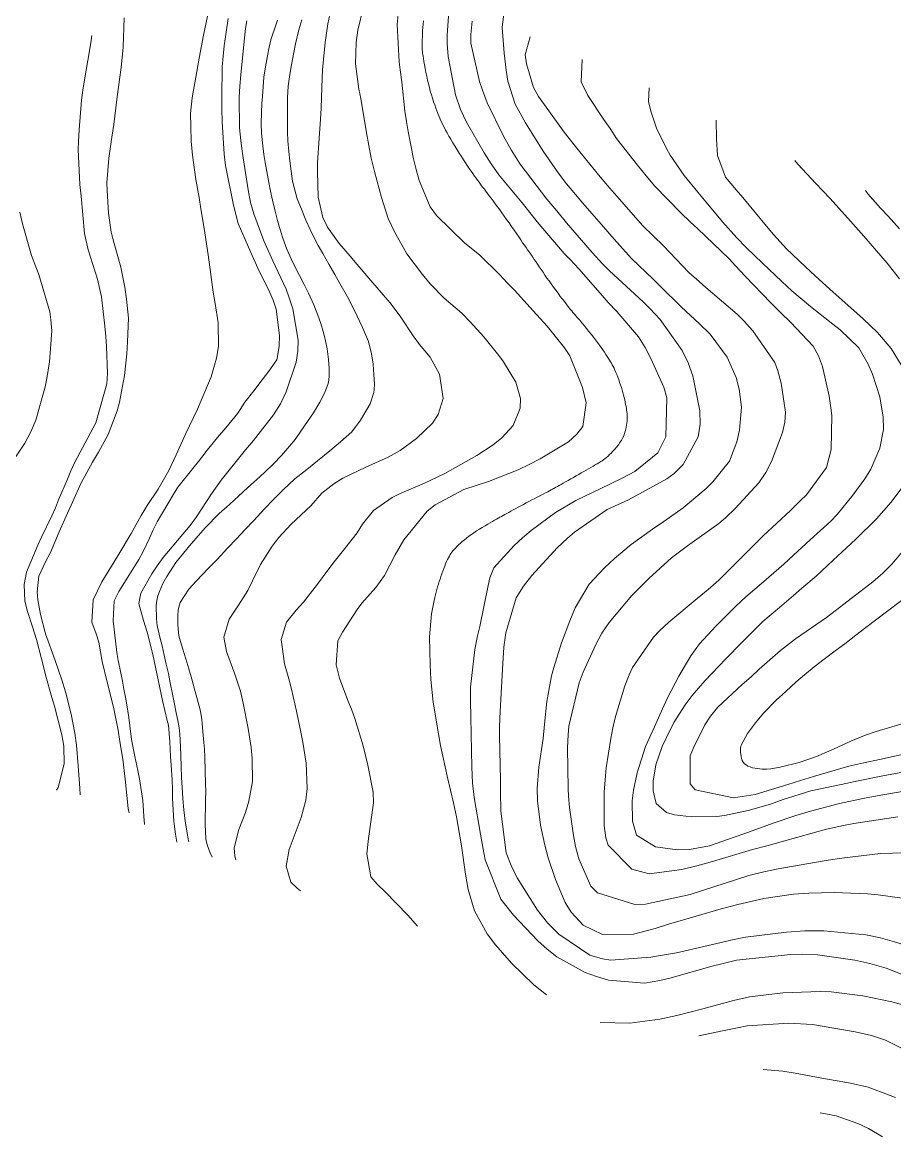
# Model space of a CAD drawing. Header units: inches. Extents: x 115425 to 116786, y 150085 to 152399.
# Drawn here: x 115844.8 to 115934.8, y 152138.8 to 152253.8 of the extents above; entities that cross this region are included whole.
import ezdxf

# ---------------------------------------------------------------- set-up
doc = ezdxf.new("R2010")
doc.units = ezdxf.units.IN
doc.header["$MEASUREMENT"] = 0
doc.layers.add('Contour', color=7, linetype='Continuous', lineweight=0, true_color=0xbed2ff)

msp = doc.modelspace()

# ---------------------------------------------------------------- linework, layer by layer
at = {"layer": 'Contour'}
for points in [[(115888.94, 152256.89), (115888.63, 152252.47), (115888.66, 152251.62), (115888.76, 152250.29), (115889.51, 152246.31), (115890.01, 152244.81), (115890.63, 152243.5), (115892.47, 152240.35), (115893.18, 152239.19), (115893.97, 152238.08), (115896.38, 152235.18), (115897.3, 152234), (115897.93, 152233.21), (115900.7, 152229.95), (115901.32, 152229.32), (115902.21, 152228.38), (115904.43, 152225.85), (115905.25, 152224.91), (115906.14, 152223.98), (115908.38, 152221.35), (115909.05, 152220.27), (115909.66, 152219.12), (115910.98, 152216.16), (115911.3, 152215.06), (115911.2, 152211.03), (115910.36, 152209.39), (115908, 152207.47), (115906.76, 152206.82), (115905.41, 152206.16), (115901.93, 152204.46), (115899.8, 152203.22), (115897.32, 152201.37), (115896.4, 152200.62), (115895.55, 152199.82), (115893.47, 152197.54), (115893.04, 152196.49), (115892.86, 152195.7), (115892, 152191.46), (115891.78, 152190.5), (115891.49, 152189.11), (115891.04, 152185.22), (115891.05, 152183.79), (115891.08, 152182.11), (115891.18, 152176.96), (115891.27, 152175.35), (115891.43, 152173.82), (115892.08, 152170.05), (115892.35, 152168.49), (115892.58, 152167.4), (115894.19, 152163.35), (115894.68, 152162.68), (115895.5, 152161.68), (115897.99, 152159.06), (115898.96, 152158.19), (115899.97, 152157.39), (115902.87, 152155.79), (115904.06, 152155.37), (115905.28, 152154.99), (115908.98, 152154.67), (115910.58, 152154.94), (115911.59, 152155.2), (115915.97, 152156.42), (115916.98, 152156.68), (115918.49, 152157.04), (115924.07, 152157.65), (115925.27, 152157.66), (115926.82, 152157.6), (115930.69, 152157.06), (115932.21, 152156.71), (115933.92, 152156.22), (115938.81, 152154.31)], [(115864.06, 152255.07), (115863.52, 152252.47), (115863.09, 152250.11), (115862.82, 152248.71), (115862.34, 152246.02), (115862.19, 152244.41), (115862.23, 152243.05), (115862.26, 152241.54), (115862.4, 152240.11), (115862.74, 152237.59), (115863.06, 152235.73), (115863.26, 152234.57), (115863.63, 152232.33), (115863.88, 152230.72), (115864.01, 152229.8), (115864.27, 152227.8), (115864.53, 152225.97), (115864.72, 152224.81), (115865.03, 152222.81), (115865.06, 152220.36), (115864.88, 152219.14), (115864.32, 152217.23), (115863.28, 152214.78), (115862.9, 152213.91), (115861.67, 152211.3), (115860.7, 152209.18), (115859.96, 152207.55), (115858.85, 152205.64), (115857.72, 152203.94), (115857.08, 152202.91), (115856.05, 152201.06), (115854.7, 152198.77), (115854.03, 152197.7), (115853.03, 152196.09), (115852.16, 152194.21), (115852.01, 152191.93), (115852.47, 152190.7), (115852.72, 152189.86), (115853.09, 152187.88), (115853.59, 152185.72), (115854.25, 152183.14), (115854.73, 152180.79), (115854.91, 152179.6), (115855.2, 152177.79), (115855.46, 152175.73), (115855.77, 152172.69), (115855.85, 152172.25)], [(115880.02, 152255.38), (115879.42, 152252.99), (115879.26, 152251.72), (115879.21, 152249.53), (115879.53, 152246.89), (115879.74, 152245.93), (115880.34, 152242.4), (115880.81, 152239.77), (115881.14, 152238.4), (115881.86, 152235.74), (115882.57, 152233.56), (115883.2, 152232.18), (115884.48, 152229.93), (115886.09, 152227.77), (115886.88, 152226.81), (115888.32, 152225.34), (115890.17, 152223.78), (115891.03, 152222.9), (115892.42, 152221.34), (115893.97, 152219.44), (115894.46, 152218.77), (115895.72, 152216.68), (115896.21, 152214.98), (115896.16, 152214.01), (115895.46, 152212.22), (115894.28, 152210.92), (115893.39, 152210.23), (115891.72, 152209.13), (115889.51, 152207.87), (115888.4, 152207.25), (115886.31, 152206.26), (115883.74, 152205.15), (115882.97, 152204.78), (115881.05, 152203.44), (115879.93, 152202.02), (115879.36, 152201.15), (115878.1, 152199.51), (115877, 152198.14), (115876.35, 152197.29), (115875.27, 152195.83), (115873.82, 152194), (115873.09, 152193.17), (115872.07, 152191.93), (115871.52, 152190.12), (115871.87, 152187.62), (115872.33, 152186.07), (115872.6, 152185.02), (115873.12, 152182.73), (115873.53, 152180.75), (115873.77, 152179.53), (115874.1, 152177.39), (115874.21, 152174.75), (115874.07, 152173.57), (115873.59, 152171.76), (115872.77, 152169.58), (115872.37, 152168.46), (115872.05, 152166.75), (115872.54, 152165.11), (115873.17, 152164.47), (115873.54, 152164.21)], [(115894.57, 152255.21), (115894.33, 152253.28), (115894.54, 152250.63), (115894.72, 152248.85), (115894.89, 152247.73), (115895.67, 152245.35), (115896.74, 152243.42), (115897.41, 152242.34), (115898.56, 152240.52), (115900.08, 152238.28), (115900.96, 152237.13), (115902.64, 152235.15), (115904.77, 152232.69), (115905.88, 152231.43), (115907.66, 152229.45), (115909.87, 152227.3), (115910.61, 152226.59), (115912.79, 152224.46), (115914.66, 152222.69), (115915.78, 152221.63), (115917.53, 152219.27), (115918.44, 152217.15), (115918.77, 152215.96), (115919, 152214.1), (115918.79, 152211.74), (115918.52, 152210.52), (115917.76, 152208.54), (115916.05, 152206.39), (115915.34, 152205.71), (115912.99, 152203.73), (115910.97, 152202.3), (115909.81, 152201.51), (115907.62, 152199.94), (115905.9, 152198.48), (115904.88, 152197.54), (115903.29, 152195.83), (115901.86, 152193.41), (115901.3, 152192.06), (115900.44, 152189.79), (115899.63, 152187.23), (115899.41, 152186.37), (115898.91, 152183.73), (115898.67, 152181.41), (115898.53, 152179.91), (115898.1, 152176.95), (115897.92, 152174.75), (115897.95, 152173.48), (115898.27, 152170.97), (115898.71, 152168.9), (115899.05, 152167.6), (115899.8, 152165.36), (115900.82, 152162.99), (115901.44, 152161.99), (115902.68, 152160.65), (115904.67, 152159.7), (115907.86, 152159.72), (115910.08, 152160.33), (115911.48, 152160.75), (115914.31, 152161.6), (115916.91, 152162.35), (115918.61, 152162.81), (115921.29, 152163.42), (115924.37, 152163.86), (115925.95, 152163.97), (115928.56, 152164.04), (115932, 152163.88), (115933.07, 152163.8), (115935.81, 152163.4)], [(115855.35, 152254.25), (115855.24, 152251.25), (115855.02, 152249.13), (115854.85, 152247.91), (115854.59, 152245.85), (115854.26, 152243.25), (115854.07, 152241.94), (115853.75, 152239.78), (115853.57, 152237.25), (115853.6, 152236.45), (115853.73, 152234.11), (115854.01, 152232.16), (115854.31, 152230.99), (115854.99, 152228.54), (115855.42, 152226.47), (115855.6, 152225.25), (115855.79, 152223.27), (115855.69, 152220.84), (115855.61, 152219.59), (115855.37, 152217.36), (115854.86, 152214.61), (115854.63, 152213.73), (115853.69, 152211.28), (115852.69, 152209.47), (115852.07, 152208.44), (115850.9, 152206.29), (115850.04, 152204.36), (115849.51, 152203.16), (115848.65, 152201.23), (115847.76, 152199.11), (115847.24, 152198.14), (115846.54, 152196.65), (115846.37, 152195.06), (115846.45, 152194.23), (115846.71, 152192.71), (115847.22, 152190.72), (115848.22, 152187.97), (115848.93, 152185.98), (115849.3, 152184.75), (115849.89, 152182.43), (115850.26, 152180.47), (115850.42, 152179.22), (115850.6, 152177.11), (115850.77, 152174.79), (115850.82, 152174.11)], [(115857.43, 152171.04), (115857.37, 152171.91), (115857.26, 152173.51), (115856.93, 152175.75), (115856.76, 152176.63), (115856.44, 152178.05), (115856.1, 152179.8), (115855.94, 152181.24), (115855.83, 152182.07), (115855.61, 152183.4), (115855.47, 152184.2), (115855.32, 152185.01), (115855.17, 152185.82), (115854.91, 152187.17), (115854.74, 152187.98), (115854.6, 152188.79), (115854.36, 152190.88), (115854.2, 152192.06), (115854.31, 152194.11), (115854.78, 152195.07), (115856.08, 152197.11), (115856.86, 152198.38), (115857.3, 152199.2), (115857.95, 152200.6), (115858.32, 152201.45), (115858.75, 152202.26), (115859.19, 152203.03), (115859.94, 152204.3), (115860.41, 152205.07), (115860.89, 152205.83), (115862.42, 152207.78), (115863.01, 152208.51), (115863.91, 152209.68), (115864.97, 152210.96), (115865.81, 152211.96), (115867.07, 152213.49), (115867.8, 152214.62), (115868.7, 152215.78), (115869.56, 152216.92), (115870.27, 152217.81), (115871.07, 152218.99), (115871.16, 152219.31), (115871.31, 152220.38), (115871.37, 152221.49), (115871.01, 152224.22), (115870.72, 152225.12), (115870.34, 152226), (115869.14, 152228.44), (115868.4, 152230.04), (115867.11, 152233.05), (115866.61, 152234.93), (115865.79, 152239.02), (115865.64, 152240.2), (115865.44, 152243.58), (115865.41, 152244.79), (115865.41, 152246.03), (115865.46, 152249.2), (115865.54, 152250.3), (115865.65, 152251.36), (115866.05, 152254.18)], [(115867.99, 152253.96), (115867.87, 152253.16), (115867.7, 152251.87), (115867.37, 152248.38), (115867.26, 152247.22), (115867.19, 152246.09), (115867.24, 152242.9), (115867.38, 152241.61), (115867.55, 152240.27), (115868.12, 152236.51), (115868.38, 152235.21), (115868.71, 152234.04), (115869.75, 152231.25), (115870.19, 152230.25), (115870.68, 152229.2), (115872.04, 152226.28), (115872.33, 152225.49), (115872.72, 152224.24), (115873.27, 152221.01), (115873.24, 152219.88), (115873.07, 152218.75), (115872.04, 152215.67), (115871.46, 152214.45), (115870.75, 152213.31), (115868.67, 152210.65), (115867.86, 152209.69), (115865.34, 152206.56), (115864.35, 152205.16), (115862.79, 152202.8), (115862.14, 152201.89), (115861.4, 152200.99), (115859.37, 152198.58), (115858.75, 152197.73), (115858.18, 152196.92), (115857.07, 152194.92), (115856.86, 152193.85), (115857.32, 152192.1), (115857.73, 152190.89), (115858.3, 152188.6), (115858.57, 152187.27), (115859.31, 152183.84), (115859.55, 152182.8), (115859.77, 152181.79), (115859.9, 152181.3)], [(115862.01, 152169.26), (115861.95, 152169.52), (115861.79, 152170.38), (115861.64, 152171.4), (115861.5, 152172.55), (115861.4, 152173.73), (115861.32, 152174.85), (115861.27, 152175.89), (115861.22, 152177.08), (115861.18, 152178.13), (115861.14, 152179.05), (115861.07, 152180.4), (115861.01, 152181.01), (115860.88, 152181.76), (115860.71, 152182.57), (115860.52, 152183.46), (115860.32, 152184.5), (115860.09, 152185.66), (115859.9, 152186.61), (115859.69, 152187.58), (115859.47, 152188.53), (115859.25, 152189.47), (115859.06, 152190.25), (115858.75, 152191.57), (115858.66, 152192.28), (115858.65, 152193.64), (115858.72, 152194.16), (115858.83, 152194.64), (115858.98, 152195.08), (115859.34, 152195.9), (115859.73, 152196.64), (115860.68, 152198.09), (115861.45, 152199.04), (115862.25, 152200), (115863.01, 152200.87), (115863.7, 152201.65), (115865.15, 152203.12), (115866.2, 152204.06), (115867.14, 152204.91), (115868.1, 152205.8), (115868.98, 152206.6), (115869.81, 152207.37), (115870.74, 152208.25), (115871.56, 152209.12), (115872.39, 152210.08), (115872.97, 152210.78), (115873.56, 152211.62), (115874.26, 152212.63), (115874.85, 152213.52), (115875.52, 152214.62), (115876.03, 152215.6), (115876.39, 152216.54), (115876.46, 152216.89), (115876.49, 152217.32), (115876.48, 152218.11), (115876.42, 152219.01), (115876.27, 152220.13), (115876.07, 152221.11), (115875.87, 152221.91), (115875.62, 152222.73), (115875.32, 152223.6), (115874.89, 152224.67), (115874.35, 152225.85), (115873.9, 152226.75), (115873.42, 152227.69), (115872.98, 152228.54), (115872.57, 152229.39), (115872.12, 152230.41), (115871.71, 152231.54), (115871.35, 152232.64), (115871.14, 152233.35), (115870.9, 152234.31), (115870.64, 152235.44), (115870.44, 152236.37), (115870.26, 152237.27), (115870.05, 152238.41), (115869.89, 152239.33), (115869.76, 152240.18), (115869.61, 152241.35), (115869.51, 152242.38), (115869.46, 152243.35), (115869.49, 152244.49), (115869.54, 152245.43), (115869.59, 152246.14), (115869.67, 152247.15), (115869.76, 152248.14), (115869.91, 152249.22), (115870.11, 152250.34), (115870.29, 152251.24), (115870.51, 152252.13), (115870.8, 152253), (115871.16, 152254.02)], [(115873.67, 152254.05), (115873.36, 152253.02), (115873.01, 152251.59), (115872.83, 152250.67), (115872.61, 152249.42), (115872.44, 152248.43), (115872.25, 152247.2), (115872.19, 152246.05), (115872.17, 152244.67), (115872.17, 152243.68), (115872.19, 152242.47), (115872.23, 152241.58), (115872.32, 152240.49), (115872.43, 152239.5), (115872.55, 152238.45), (115872.7, 152237.42), (115873.03, 152236.09), (115873.19, 152235.6), (115873.61, 152234.52), (115874.09, 152233.4), (115874.52, 152232.44), (115874.93, 152231.57), (115875.35, 152230.79), (115875.81, 152229.94), (115876.43, 152228.85), (115877.05, 152227.78), (115877.59, 152226.87), (115878.38, 152225.47), (115878.78, 152224.7), (115879.35, 152223.5), (115879.91, 152222.32), (115880.52, 152220.88), (115880.85, 152219.61), (115881, 152218.53), (115881.1, 152217.44), (115881.14, 152216.52), (115881.13, 152215.89), (115881.08, 152215.61), (115880.7, 152214.45), (115880.38, 152213.86), (115879.7, 152212.77), (115878.81, 152211.56), (115877.64, 152210.51), (115876.55, 152209.61), (115875.27, 152208.57), (115874.16, 152207.68), (115872.95, 152206.71), (115871.74, 152205.57), (115870.74, 152204.58), (115869.8, 152203.62), (115868.7, 152202.4), (115867.8, 152201.44), (115866.91, 152200.51), (115866.01, 152199.55), (115864.93, 152198.39), (115864.02, 152197.45), (115862.81, 152196.2), (115862.01, 152195.31), (115861.12, 152193.96), (115861.04, 152193.72), (115860.92, 152193.19), (115860.86, 152192.59), (115860.86, 152191.65), (115860.97, 152190.52), (115861.35, 152189.24), (115861.69, 152188.13), (115862, 152187.09), (115862.31, 152186.04), (115862.6, 152185.02), (115862.85, 152184.16), (115863.23, 152182.75), (115863.34, 152181.87), (115863.42, 152181.01), (115863.55, 152179.52), (115863.61, 152178.82), (115863.65, 152177.99), (115863.71, 152176.57), (115863.74, 152175.25), (115863.75, 152174.45), (115863.73, 152173.6), (115863.72, 152172.69), (115863.71, 152171.91), (115863.71, 152171.05), (115863.78, 152169.57), (115863.84, 152169.24), (115863.95, 152168.84), (115864.2, 152168.12), (115864.41, 152167.67)], [(115876.56, 152254.61), (115876.33, 152253.65), (115876.06, 152251.7), (115875.9, 152249.98), (115875.8, 152248.89), (115875.74, 152247.09), (115875.67, 152244.95), (115875.6, 152243.82), (115875.46, 152241.84), (115875.29, 152239.29), (115875.26, 152238.42), (115875.34, 152235.75), (115875.84, 152233.68), (115876.3, 152232.67), (115877.51, 152230.98), (115878.66, 152229.66), (115879.36, 152228.83), (115880.57, 152227.39), (115882.05, 152225.68), (115882.76, 152224.86), (115883.86, 152223.38), (115885.14, 152221.46), (115885.8, 152220.58), (115886.88, 152219.24), (115887.86, 152217.51), (115888.23, 152214.99), (115887.71, 152213.35), (115887.14, 152212.45), (115885.47, 152210.87), (115883.8, 152209.62), (115882.56, 152208.93), (115880.27, 152207.9), (115877.88, 152206.76), (115876.96, 152206.2), (115875.74, 152205.23), (115874.59, 152203.91), (115872.56, 152202.03), (115871.28, 152200.66), (115870.59, 152199.77), (115869.4, 152197.88), (115868.59, 152196.19), (115868.09, 152195.19), (115867.14, 152193.68), (115866.16, 152192.23), (115865.63, 152190.39), (115865.9, 152188.9), (115866.77, 152186.56), (115867.34, 152184.8), (115867.61, 152183.58), (115868.14, 152180.95), (115868.43, 152178.99), (115868.54, 152177.85), (115868.56, 152175.49), (115868.21, 152173.44), (115867.86, 152172.27), (115867.17, 152170.53), (115866.69, 152168.63), (115866.74, 152167.78), (115866.87, 152167.42)], [(115883.58, 152254.62), (115883.48, 152253.59), (115883.69, 152249.71), (115883.81, 152248.91), (115883.96, 152247.67), (115884.29, 152244.65), (115884.44, 152243.58), (115884.61, 152242.53), (115885.17, 152239.7), (115885.46, 152238.6), (115885.77, 152237.49), (115886.9, 152234.78), (115887.53, 152233.86), (115890.48, 152231.01), (115891.97, 152229.81), (115894.07, 152227.74), (115894.83, 152226.94), (115895.59, 152226.16), (115897.52, 152224.04), (115898.25, 152223.25), (115898.97, 152222.44), (115900.75, 152220.22), (115901.3, 152219.38), (115902.6, 152216.12), (115902.97, 152214.54), (115902.62, 152212.12), (115902.01, 152211.31), (115901.15, 152210.53), (115898.25, 152208.77), (115897.11, 152208.18), (115895.98, 152207.64), (115892.9, 152206.44), (115891.64, 152206.03), (115890.36, 152205.59), (115887.42, 152204.03), (115886.58, 152203.36), (115884.18, 152200.41), (115883.3, 152198.88), (115882.19, 152196.72), (115881.3, 152195.51), (115879.85, 152193.87), (115879.36, 152193.23), (115877.87, 152190.89), (115877.37, 152189.99), (115877.19, 152187.51), (115877.55, 152186.15), (115878.4, 152183.83), (115878.77, 152182.93), (115879.13, 152181.97), (115879.99, 152179.15), (115880.24, 152178.16), (115880.48, 152177.16), (115881.03, 152174.37), (115881.04, 152173.29), (115880.53, 152169.6), (115880.36, 152168.03), (115880.76, 152165.64), (115881.43, 152164.89), (115882.26, 152164.09), (115884.6, 152161.69), (115885.58, 152160.55)], [(115886.19, 152253.94), (115886.16, 152253.61), (115886.14, 152253.28), (115886.12, 152252.94), (115886.1, 152252.61), (115886.09, 152252.3), (115886.07, 152252.03), (115886.07, 152251.79), (115886.06, 152251.57), (115886.06, 152251.38), (115886.06, 152251.22), (115886.06, 152251.09), (115886.07, 152250.96), (115886.09, 152250.79), (115886.12, 152250.58), (115886.16, 152250.34), (115886.2, 152250.06), (115886.25, 152249.75), (115886.31, 152249.4), (115886.38, 152249.02), (115886.45, 152248.62), (115886.54, 152248.23), (115886.62, 152247.84), (115886.71, 152247.45), (115886.81, 152247.07), (115886.91, 152246.7), (115887.02, 152246.33), (115887.14, 152245.96), (115887.25, 152245.61), (115887.36, 152245.28), (115887.47, 152244.96), (115887.58, 152244.67), (115887.68, 152244.39), (115887.78, 152244.14), (115887.88, 152243.9), (115887.97, 152243.69), (115888.08, 152243.47), (115888.19, 152243.23), (115888.33, 152242.97), (115888.48, 152242.69), (115888.64, 152242.39), (115888.83, 152242.07), (115889.03, 152241.73), (115889.24, 152241.36), (115889.46, 152240.99), (115889.68, 152240.63), (115889.9, 152240.29), (115890.11, 152239.95), (115890.32, 152239.63), (115890.52, 152239.32), (115890.72, 152239.02), (115890.92, 152238.73), (115891.11, 152238.45), (115891.29, 152238.19), (115891.46, 152237.94), (115891.63, 152237.71), (115891.79, 152237.5), (115891.93, 152237.3), (115892.07, 152237.11), (115892.2, 152236.94), (115892.33, 152236.77), (115892.48, 152236.58), (115892.64, 152236.37), (115892.81, 152236.15), (115892.99, 152235.91), (115893.18, 152235.65), (115893.39, 152235.38), (115893.61, 152235.09), (115893.83, 152234.78), (115894.07, 152234.46), (115894.3, 152234.14), (115894.54, 152233.81), (115894.78, 152233.46), (115895.03, 152233.11), (115895.28, 152232.74), (115895.54, 152232.37), (115895.79, 152232), (115896.02, 152231.66), (115896.23, 152231.35), (115896.43, 152231.06), (115896.62, 152230.8), (115896.78, 152230.56), (115896.93, 152230.34), (115897.07, 152230.16), (115897.2, 152229.97), (115897.33, 152229.78), (115897.48, 152229.57), (115897.63, 152229.34), (115897.79, 152229.11), (115897.97, 152228.85), (115898.14, 152228.59), (115898.33, 152228.31), (115898.53, 152228.02), (115898.73, 152227.72), (115898.94, 152227.42), (115899.15, 152227.12), (115899.37, 152226.81), (115899.6, 152226.49), (115899.84, 152226.17), (115900.08, 152225.85), (115900.31, 152225.53), (115900.53, 152225.25), (115900.73, 152224.99), (115900.9, 152224.76), (115901.06, 152224.56), (115901.19, 152224.39), (115901.31, 152224.25), (115901.4, 152224.13), (115901.5, 152224.02), (115901.62, 152223.88), (115901.76, 152223.71), (115901.92, 152223.52), (115902.1, 152223.31), (115902.31, 152223.07), (115902.53, 152222.8), (115902.78, 152222.51), (115903.03, 152222.2), (115903.27, 152221.91), (115903.51, 152221.62), (115903.73, 152221.33), (115903.95, 152221.05), (115904.15, 152220.78), (115904.35, 152220.51), (115904.53, 152220.25), (115904.71, 152220), (115904.87, 152219.76), (115905.02, 152219.54), (115905.16, 152219.33), (115905.28, 152219.13), (115905.4, 152218.95), (115905.5, 152218.79), (115905.59, 152218.63), (115905.67, 152218.48), (115905.76, 152218.31), (115905.85, 152218.12), (115905.94, 152217.91), (115906.04, 152217.69), (115906.13, 152217.46), (115906.23, 152217.2), (115906.33, 152216.94), (115906.43, 152216.66), (115906.53, 152216.39), (115906.61, 152216.12), (115906.7, 152215.86), (115906.77, 152215.6), (115906.84, 152215.35), (115906.9, 152215.1), (115906.95, 152214.85), (115907, 152214.61), (115907.05, 152214.39), (115907.09, 152214.18), (115907.12, 152213.98), (115907.15, 152213.79), (115907.17, 152213.61), (115907.19, 152213.45), (115907.2, 152213.3), (115907.21, 152213.15), (115907.21, 152212.99), (115907.2, 152212.82), (115907.19, 152212.64), (115907.17, 152212.46), (115907.14, 152212.25), (115907.11, 152212.04), (115907.06, 152211.82), (115907.01, 152211.6), (115906.94, 152211.37), (115906.85, 152211.14), (115906.74, 152210.91), (115906.61, 152210.68), (115906.46, 152210.45), (115906.3, 152210.22), (115906.11, 152209.99), (115905.92, 152209.77), (115905.74, 152209.56), (115905.57, 152209.37), (115905.4, 152209.2), (115905.23, 152209.04), (115905.08, 152208.91), (115904.93, 152208.79), (115904.78, 152208.68), (115904.64, 152208.58), (115904.48, 152208.48), (115904.3, 152208.37), (115904.11, 152208.26), (115903.91, 152208.14), (115903.7, 152208.01), (115903.47, 152207.88), (115903.23, 152207.75), (115902.98, 152207.61), (115902.73, 152207.46), (115902.47, 152207.32), (115902.21, 152207.17), (115901.94, 152207.02), (115901.67, 152206.86), (115901.4, 152206.71), (115901.12, 152206.55), (115900.85, 152206.4), (115900.61, 152206.26), (115900.39, 152206.13), (115900.19, 152206.02), (115900.01, 152205.92), (115899.85, 152205.83), (115899.72, 152205.76), (115899.61, 152205.7), (115899.5, 152205.64), (115899.37, 152205.57), (115899.2, 152205.48), (115899.01, 152205.38), (115898.79, 152205.27), (115898.55, 152205.14), (115898.28, 152205), (115897.98, 152204.84), (115897.67, 152204.68), (115897.37, 152204.53), (115897.08, 152204.37), (115896.79, 152204.22), (115896.51, 152204.07), (115896.24, 152203.92), (115895.97, 152203.78), (115895.71, 152203.64), (115895.46, 152203.5), (115895.22, 152203.37), (115895, 152203.25), (115894.79, 152203.14), (115894.59, 152203.03), (115894.41, 152202.93), (115894.24, 152202.83), (115894.08, 152202.75), (115893.92, 152202.66), (115893.74, 152202.56), (115893.54, 152202.44), (115893.33, 152202.32), (115893.09, 152202.18), (115892.83, 152202.03), (115892.56, 152201.87), (115892.26, 152201.69), (115891.97, 152201.51), (115891.68, 152201.33), (115891.41, 152201.15), (115891.14, 152200.97), (115890.89, 152200.78), (115890.65, 152200.6), (115890.43, 152200.42), (115890.21, 152200.24), (115890.01, 152200.06), (115889.83, 152199.89), (115889.66, 152199.73), (115889.5, 152199.57), (115889.36, 152199.42), (115889.24, 152199.28), (115889.13, 152199.15), (115889.04, 152199.02), (115888.95, 152198.89), (115888.87, 152198.74), (115888.78, 152198.57), (115888.68, 152198.38), (115888.59, 152198.18), (115888.49, 152197.95), (115888.39, 152197.71), (115888.29, 152197.45), (115888.19, 152197.18), (115888.09, 152196.91), (115888, 152196.64), (115887.91, 152196.37), (115887.82, 152196.11), (115887.74, 152195.84), (115887.66, 152195.57), (115887.59, 152195.3), (115887.51, 152195.03), (115887.44, 152194.74), (115887.37, 152194.45), (115887.3, 152194.14), (115887.23, 152193.82), (115887.16, 152193.48), (115887.09, 152193.14), (115887.02, 152192.78)], [(115894.19, 152172.44), (115894.15, 152174.41), (115894.13, 152175.65), (115894.03, 152180.15), (115894.05, 152181.17), (115894.11, 152182.75), (115894.38, 152187.64), (115894.5, 152189.35), (115894.68, 152190.81), (115895.75, 152194.44), (115896.51, 152195.62), (115897.38, 152196.73), (115899.99, 152199.58), (115901.07, 152200.59), (115901.78, 152201.22), (115905.15, 152203.54), (115907.35, 152204.54), (115911.31, 152206.69), (115912.04, 152207.26), (115912.98, 152208.19), (115914.53, 152211.04), (115914.72, 152212.34), (115914.7, 152213.72), (115913.96, 152217.33), (115913.49, 152218.66), (115912.89, 152219.93), (115910.61, 152223.13), (115909.57, 152224.25), (115908.84, 152224.98), (115905.38, 152228.18), (115904.65, 152228.9), (115903.59, 152230.04), (115900.96, 152233.12), (115899.96, 152234.34), (115898.91, 152235.57), (115896.17, 152239.15), (115895.24, 152240.64), (115894.44, 152242.05), (115892.76, 152245.48), (115892.28, 152246.8), (115891.98, 152247.69), (115891.08, 152251.64), (115891.07, 152252.54), (115891.21, 152253.92)], [(115848.38, 152174.59), (115848.54, 152174.86), (115849.17, 152177.31), (115849.11, 152179.12), (115848.9, 152180.29), (115848.17, 152183.24), (115847.89, 152184.16), (115847.22, 152186.5), (115847.01, 152187.33), (115846.82, 152188.15), (115846.31, 152190.13), (115845.9, 152191.43), (115845.37, 152193.01), (115845.09, 152194.09), (115845.04, 152195.81), (115845.28, 152197.07), (115846.45, 152199.85), (115846.83, 152200.69), (115847.89, 152202.9), (115848.25, 152203.71), (115848.58, 152204.53), (115849.49, 152206.68), (115849.85, 152207.53), (115850.26, 152208.41), (115851.58, 152210.92), (115852.43, 152212.5), (115853.56, 152216.5), (115853.62, 152217.6), (115853.52, 152220.37), (115853.44, 152221.38), (115853.36, 152222.47), (115853.01, 152225.48), (115852.58, 152227.31), (115851.64, 152230.34), (115851.26, 152232.01), (115850.9, 152235.88), (115850.78, 152237.08), (115850.61, 152240.69), (115850.63, 152241.51), (115850.69, 152242.72), (115850.95, 152245.76), (115851.09, 152246.81), (115851.25, 152247.87), (115851.77, 152250.86), (115851.94, 152251.94), (115852.02, 152252.44)], [(115897.2, 152252.29), (115896.7, 152250.43), (115896.83, 152249.51), (115897.55, 152247.07), (115898.07, 152246.13), (115900.72, 152242.48), (115901.24, 152241.82), (115902.03, 152240.82), (115904.26, 152238.05), (115905.17, 152236.97), (115906.13, 152235.86), (115908.81, 152232.81), (115909.88, 152231.76), (115910.94, 152230.74), (115913.58, 152228), (115914.62, 152227.06), (115915.33, 152226.46), (115918.56, 152223.71), (115919.21, 152223.03), (115920.17, 152221.99), (115922.42, 152218.69), (115922.74, 152217.86), (115923.08, 152216.59), (115923.53, 152213.57), (115923.45, 152212.54), (115923.23, 152211.49), (115922.1, 152208.51), (115921.5, 152207.35), (115920.78, 152206.28), (115918.33, 152203.64), (115917.33, 152202.69), (115916.65, 152202.1), (115913.41, 152199.8), (115911.78, 152198.55), (115909.44, 152196.44), (115908.57, 152195.57), (115907.68, 152194.67), (115905.34, 152191.9), (115904.61, 152190.77), (115903.99, 152189.63), (115902.68, 152186.76), (115902.25, 152185.67), (115901.19, 152181.2), (115901.12, 152180.31), (115901.05, 152178.95), (115901.11, 152174.77), (115901.15, 152173.96), (115901.26, 152172.8), (115901.66, 152169.9), (115901.89, 152168.77), (115902.21, 152167.5), (115903.47, 152164.68), (115904.14, 152164.01), (115908, 152162.8), (115909.11, 152162.82), (115913.7, 152163.83), (115919.74, 152165.8), (115921.31, 152166.17), (115922.79, 152166.46), (115926.52, 152167.14), (115927.94, 152167.36), (115929.35, 152167.57), (115933.33, 152168.04), (115935.79, 152168.11)], [(115902.58, 152249.96), (115902.45, 152247.65), (115903.14, 152246.26), (115904.77, 152243.82), (115905.44, 152242.84), (115906.11, 152241.81), (115908.26, 152239.05), (115909.15, 152237.98), (115910.05, 152236.91), (115912.69, 152234.19), (115913.74, 152233.2), (115914.46, 152232.52), (115917.71, 152229.39), (115918.38, 152228.68), (115919.37, 152227.62), (115922.02, 152224.87), (115923.04, 152223.84), (115924.08, 152222.85), (115926.37, 152220.38), (115926.94, 152219.39), (115927.35, 152218.31), (115928.05, 152215.23), (115928.22, 152214.04), (115928.31, 152213.24), (115928.24, 152209.72), (115927.77, 152207.88), (115925.71, 152205.06), (115925.05, 152204.42), (115924.04, 152203.44), (115921.24, 152200.82), (115920.25, 152199.87), (115919.3, 152198.91), (115916.65, 152196.27), (115915.57, 152195.3), (115914.44, 152194.35), (115911.5, 152191.93), (115910.53, 152191.02), (115909.92, 152190.39), (115907.76, 152187.26), (115907.42, 152186.5), (115906.98, 152185.36), (115905.99, 152182.18), (115905.72, 152181.03), (115905.51, 152179.93), (115905.05, 152176.89), (115904.93, 152175.67), (115904.85, 152174.39), (115904.82, 152170.95), (115904.99, 152169.68), (115905.23, 152168.91), (115907.68, 152166.44), (115909.48, 152165.95), (115912.84, 152166.4), (115914.4, 152166.78), (115916.02, 152167.22), (115920.12, 152168.46), (115921.74, 152168.88), (115923.32, 152169.33), (115927.77, 152170.56), (115929.52, 152170.94), (115930.59, 152171.16), (115935.1, 152171.83)], [(115909.49, 152247.03), (115909.4, 152245.63), (115909.65, 152244.65), (115910.24, 152242.88), (115911.25, 152240.78), (115911.65, 152240.08), (115913.09, 152238.01), (115914.5, 152236.27), (115915.34, 152235.23), (115917.05, 152233.22), (115918.53, 152231.57), (115919.48, 152230.57), (115921.15, 152228.97), (115923.15, 152227.06), (115924.18, 152226.09), (115926.11, 152224.49), (115928.42, 152222.66), (115929.18, 152222.06), (115931.08, 152220.23), (115932.06, 152218.55), (115932.51, 152217.49), (115933.25, 152215.17), (115933.61, 152213.07), (115933.62, 152211.81), (115933.27, 152209.88), (115932.33, 152207.71), (115931.7, 152206.69), (115930.48, 152205.03), (115928.85, 152203.01), (115928.19, 152202.33), (115926.09, 152200.41), (115924.37, 152198.84), (115923.37, 152197.91), (115921.3, 152196.1), (115919.44, 152194.52), (115918.37, 152193.53), (115916.34, 152191.5), (115914.67, 152189.68), (115913.76, 152188.45), (115912.54, 152186.34), (115911.37, 152184.1), (115910.85, 152182.99), (115910.02, 152181.14), (115909.11, 152179.11), (115908.22, 152176.38), (115907.86, 152174.58), (115907.73, 152173.5), (115907.77, 152171.38), (115908.17, 152169.96), (115910.13, 152168.76), (115912.4, 152168.44), (115913.63, 152168.48), (115915.7, 152168.86), (115918.35, 152169.76), (115919.33, 152170.12), (115922.26, 152171.17), (115924.6, 152171.99), (115926.1, 152172.42), (115929.09, 152173.2), (115931.69, 152173.77), (115933.37, 152174.07), (115935.98, 152174.51)], [(115916.37, 152243.69), (115916.41, 152241.79), (115916.51, 152240.07), (115917.33, 152237.83), (115918.43, 152236.51), (115919.13, 152235.74), (115920.43, 152234.15), (115921.56, 152232.76), (115922.28, 152231.91), (115923.63, 152230.44), (115925.55, 152228.6), (115926.62, 152227.62), (115928.44, 152225.96), (115930.56, 152224.08), (115931.54, 152223.2), (115933.01, 152221.81), (115934.44, 152220.14), (115935.94, 152217.69)], [(115935.27, 152227.33), (115934.53, 152228.31), (115934.03, 152228.96), (115931.61, 152231.74), (115931.05, 152232.36), (115930.23, 152233.3), (115928.12, 152235.64), (115927.37, 152236.41), (115926.65, 152237.16), (115924.79, 152239.17), (115924.49, 152239.56)], [(115931.78, 152236.46), (115931.78, 152236.44), (115932.02, 152236.09), (115933.32, 152234.62), (115934.12, 152233.8), (115935.28, 152232.51)], [(115843.22, 152207.57), (115845.11, 152210.38), (115845.71, 152211.56), (115846.23, 152212.77), (115847.18, 152216.18), (115847.36, 152217.04), (115847.64, 152218.76), (115847.88, 152221.98), (115847.79, 152223.11), (115847.67, 152223.92), (115846.53, 152227.78), (115846.22, 152228.57), (115845.78, 152229.73), (115844.87, 152233.01), (115844.6, 152234.22)], [(115935.51, 152205.78), (115934.43, 152204.29), (115932.9, 152202.57), (115930.77, 152200.48), (115929.33, 152199.15), (115928.43, 152198.31), (115926.68, 152196.68), (115925.21, 152195.42), (115924.35, 152194.67), (115922.9, 152193.45), (115921.21, 152191.99), (115920.41, 152191.21), (115919.04, 152189.83), (115917.39, 152188.14), (115915.22, 152185.87), (115913.91, 152184.35), (115913.19, 152183.41), (115912.03, 152181.56), (115911.26, 152180.03), (115910.83, 152179.1), (115910.16, 152177.19), (115909.9, 152175.52), (115909.9, 152174.51), (115910.21, 152173.22), (115911.25, 152172.3), (115912.07, 152172.03), (115913.85, 152171.83), (115916.44, 152171.89), (115917.25, 152171.99), (115919.69, 152172.5), (115921.98, 152173.16), (115923.29, 152173.63), (115926.15, 152174.52), (115929.26, 152175.17), (115931.04, 152175.55), (115933.73, 152176.12), (115936.97, 152176.68)], [(115936.97, 152178.59), (115933.22, 152177.77), (115931.61, 152177.42), (115930.05, 152177.05), (115926.42, 152176.01), (115925.09, 152175.6), (115923.77, 152175.16), (115920.41, 152174.15), (115918.16, 152173.79), (115914.22, 152174.62), (115913.69, 152175.26), (115913.7, 152178.12), (115914.03, 152178.95), (115915.22, 152181.32), (115915.81, 152182.24), (115916.55, 152183.15), (115919.08, 152185.48), (115920, 152186.29), (115920.83, 152187.07), (115923.01, 152189.01), (115924.55, 152190.19), (115927.75, 152192.4), (115929.56, 152193.78), (115932.52, 152196.08), (115933.55, 152196.97), (115934.52, 152197.95), (115936.75, 152200.61)], [(115935.48, 152194.15), (115934.08, 152193.09), (115932.94, 152192.22), (115931.83, 152191.38), (115930.78, 152190.58), (115929.64, 152189.7), (115928.65, 152188.96), (115927.52, 152188.12), (115926.49, 152187.31), (115925.48, 152186.49), (115924.62, 152185.75), (115923.55, 152184.78), (115922.58, 152183.86), (115921.27, 152182.55), (115920.43, 152181.52), (115919.6, 152180.44), (115918.95, 152179.24), (115918.92, 152179.08), (115918.9, 152178.91), (115918.9, 152178.52), (115918.95, 152178.08), (115918.99, 152177.86), (115919.07, 152177.66), (115919.18, 152177.48), (115919.31, 152177.32), (115919.47, 152177.19), (115919.66, 152177.07), (115919.88, 152176.98), (115920.12, 152176.91), (115920.63, 152176.81), (115921.11, 152176.75), (115921.57, 152176.75), (115922.01, 152176.78), (115922.99, 152176.96), (115924.93, 152177.46), (115926.74, 152178.07), (115928.56, 152178.84), (115930.27, 152179.63), (115931.69, 152180.24), (115932.87, 152180.65), (115935.77, 152181.51)], [(115887.02, 152192.78), (115886.81, 152190.4), (115886.89, 152187.52), (115886.96, 152185.99), (115887.19, 152183.66), (115887.74, 152180.39), (115887.96, 152179.19), (115888.68, 152175.88), (115889.31, 152173.29), (115889.62, 152171.83), (115890.13, 152168.84), (115890.54, 152165.94), (115890.81, 152164.33), (115891.48, 152162.13), (115892.78, 152159.78), (115893.64, 152158.63), (115895.27, 152156.73), (115897.57, 152154.5), (115898.88, 152153.47)], [(115859.9, 152181.3), (115860.06, 152179.57), (115860.13, 152178.05), (115860.2, 152177.17), (115860.28, 152175.65), (115860.31, 152174.69), (115860.33, 152173.74), (115860.45, 152171.38), (115860.65, 152170.05), (115860.79, 152169.22)], [(115894.19, 152172.44), (115894.72, 152168.12), (115895.23, 152166.81), (115895.87, 152165.53), (115897.96, 152162.2), (115898.99, 152160.91), (115900.15, 152159.74), (115903.36, 152157.58), (115904.65, 152157.18), (115905.53, 152157.04), (115909.64, 152157.37), (115910.66, 152157.54), (115912.3, 152157.81), (115916.91, 152158.88), (115917.89, 152159.1), (115919.39, 152159.42), (115923.63, 152159.95), (115925.53, 152160.07), (115927.5, 152160.09), (115931.8, 152159.68), (115933.31, 152159.35), (115934.78, 152158.95), (115939.35, 152157.54)], [(115904.41, 152150.62), (115907.48, 152150.55), (115910.59, 152150.98), (115912.33, 152151.34), (115915.02, 152152.05), (115918.16, 152152.89), (115919.82, 152153.26), (115923.24, 152153.69), (115927.11, 152153.83), (115928.23, 152153.77), (115931.5, 152153.39), (115934.49, 152152.77), (115936.64, 152152.18)], [(115914.61, 152149.25), (115917.04, 152149.76), (115918.57, 152150.08), (115919.57, 152150.28), (115923.89, 152150.57), (115926.33, 152150.4), (115930.73, 152149.67), (115932.39, 152149.27), (115933.84, 152148.79), (115937.33, 152147.08)], [(115921.22, 152145.79), (115923.25, 152145.6), (115924.54, 152145.39), (115927.29, 152144.88), (115930.23, 152144.35), (115932.06, 152143.95), (115934.89, 152142.9)], [(115927.09, 152141.3), (115928.75, 152140.98), (115931, 152140.22), (115932.1, 152139.7), (115933.53, 152138.84)]]:
    msp.add_lwpolyline(points, dxfattribs=at)

doc.saveas('drawing.dxf')
